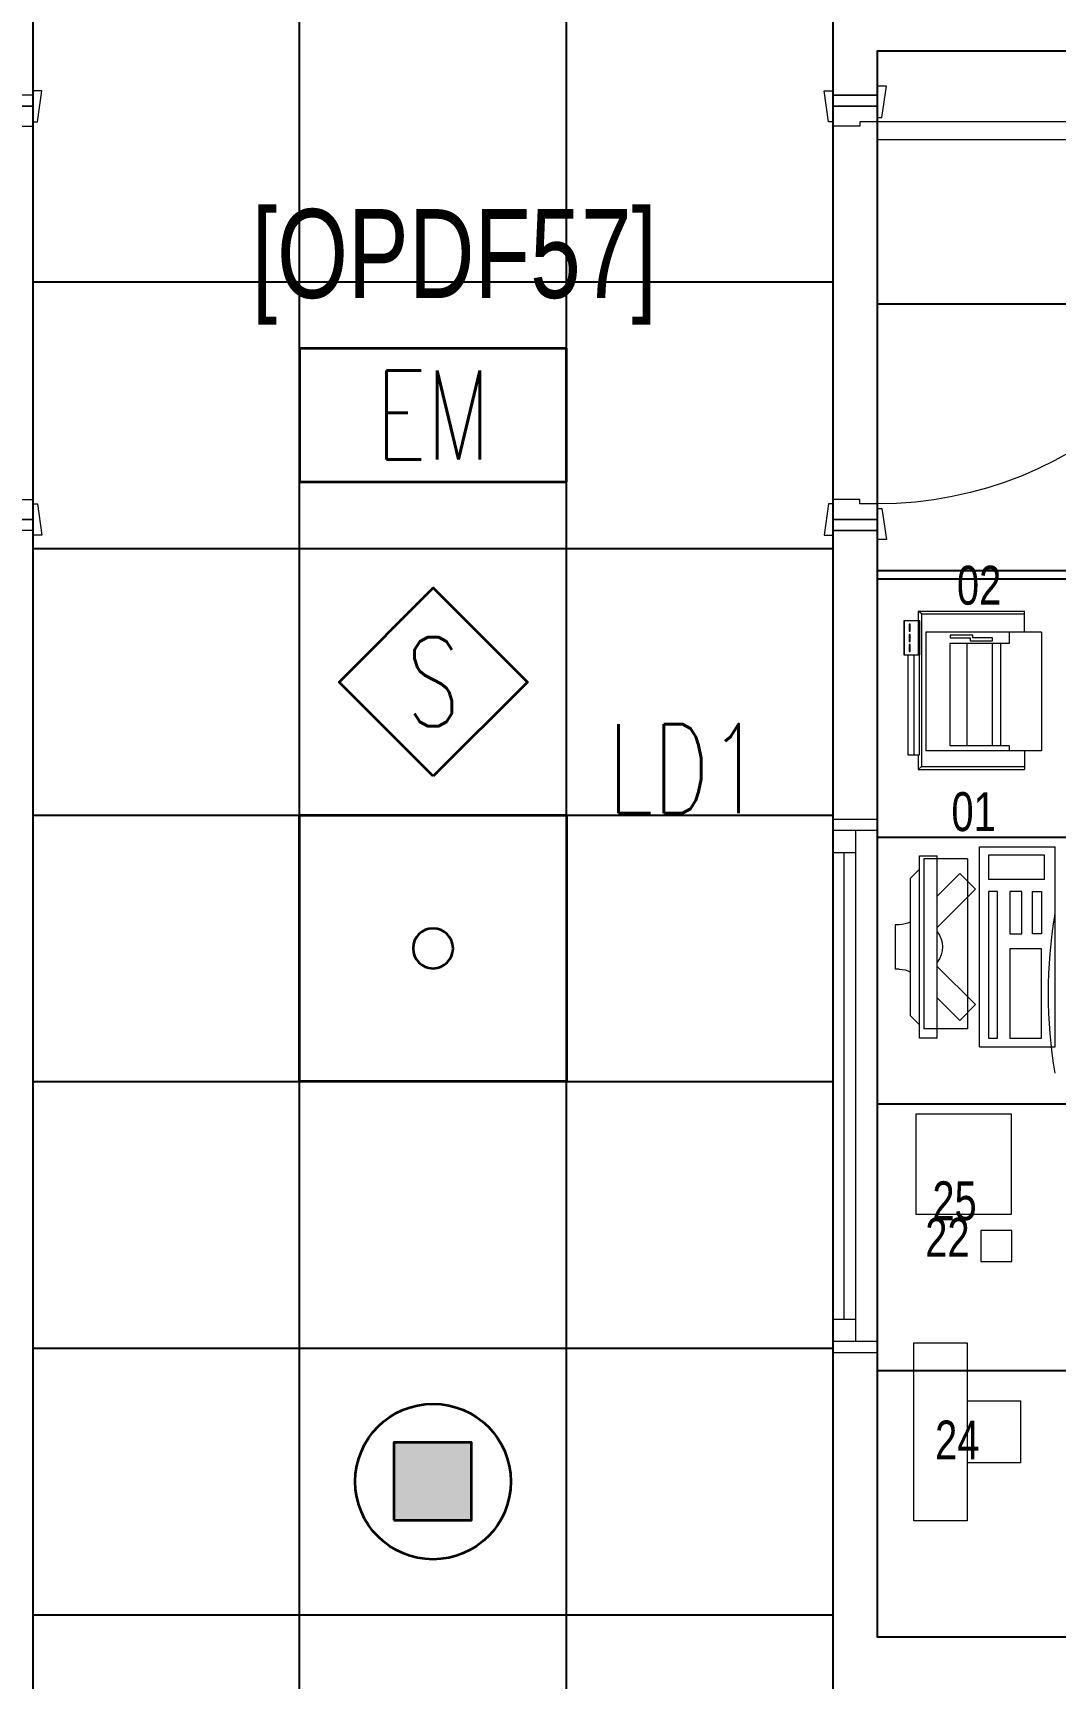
# Model space of a CAD drawing. Extents: x -12260 to 57327, y -29287 to 19916.
# Drawn here: x 23316 to 25615, y 1348 to 5050 of the extents above; entities that cross this region are included whole.
import ezdxf
from ezdxf.enums import TextEntityAlignment as Align

# ---------------------------------------------------------------- set-up
doc = ezdxf.new("R2010")
doc.units = 0
doc.header["$LTSCALE"] = 0.25
doc.linetypes.add('DASHDOT', pattern=[25.4, 12.7, -6.35, 0, -6.35])
for name, color, linetype, lineweight in [('01-First Floor$0$72_EGR_BASE_TEXT', 252, 'Continuous', 5), ('01-First Floor$0$72_EGR_EQP_TAG', 142, 'Continuous', 5), ('01-First Floor$0$Aluminum', 251, 'Continuous', 5), ('01-First Floor$0$LOADING', 253, 'Continuous', 5), ('01-First Floor$0$Walls', 251, 'Continuous', 5), ('01-First Floor$0$Wooden Joinery', 251, 'Continuous', 5), ('E-LITE-CIRC-NUMB', 6, 'Continuous', 25), ('E-LITE-CLNG', 150, 'Continuous', 35), ('E-LITE-CLNG @ 100', 150, 'Continuous', 35), ('E-LITE-CLNG-CNDT', 6, 'DASHDOT', 35), ('E-LITE-CTRL', 6, 'Continuous', 25), ('E-LITE-IDEN', 6, 'Continuous', 25), ('F-ALRM-CLNG @ 100', 33, 'Continuous', 35), ('T-INTC-CLNG @ 100', 33, 'Continuous', 35), ('T-INTC-DEVC-NUMB', 2, 'Continuous', 25)]:
    doc.layers.add(name, color=color, linetype=linetype, lineweight=lineweight)
doc.layers.add('01-First Floor$0$FALSE CEILING', color=251, linetype='Continuous')
doc.styles.add('01-First Floor$0$X3G_ENTITY_257CFD', font='swisscl.ttf', dxfattribs={"height": 200})
doc.styles.add('01-First Floor$0$X3G_ENTITY_9F38', font='swisscl.ttf', dxfattribs={"height": 0.2})
doc.styles.add('DC_SIMPLEX', font='SIMPLEX.shx', dxfattribs={"width": 0.7})

# ---------------------------------------------------------------- blocks, each defined once
blk = doc.blocks.new('01-First Floor$0$A$C72370EFE')
at = {"layer": '01-First Floor$0$Wooden Joinery'}
for p, q in [((-0.01, -0.03), (-0.01, -0.07)), ((0, -0.03), (-0.01, -0.03)), ((0.04, -0.03), (0.05, -0.03)), ((0.05, -0.03), (0.05, -0.07)), ((-0.05, -0.07), (-0.05, -0.16)), ((-0.03, -0.07), (-0.03, -0.16)), ((-0.01, -0.04), (-0.02, -0.04)), ((-0.01, -0.06), (-0.02, -0.06)), ((0, -0.07), (-0.01, -0.07)), ((0.04, -0.07), (0.05, -0.07)), ((0.05, -0.04), (0.06, -0.04)), ((0.05, -0.06), (0.06, -0.06)), ((0.07, -0.07), (0.07, -0.16)), ((0.09, -0.07), (0.09, -0.16)), ((-0.01, -0.17), (-0.02, -0.17)), ((-0.01, -0.17), (-0.01, -0.19)), ((0.05, -0.17), (0.06, -0.17)), ((0.05, -0.17), (0.05, -0.19)), ((-0.01, -0.19), (-0.02, -0.19)), ((0.05, -0.19), (0.06, -0.19))]:
    blk.add_line(p, q, dxfattribs=at)
for centre, radius, start, end in [((-0.02, -0.07), 0.03, 90, 180), ((-0.02, -0.07), 0.01, 90, 180), ((0.06, -0.07), 0.03, 0, 90), ((0.06, -0.07), 0.01, 0, 90), ((-0.02, -0.16), 0.03, 180, 270), ((-0.02, -0.16), 0.01, 180, 270), ((0.06, -0.16), 0.01, 270, 0), ((0.06, -0.16), 0.03, 270, 0)]:
    blk.add_arc(centre, radius, start, end, dxfattribs=at)
blk = doc.blocks.new('01-First Floor$0$A$C5DAD61B4')
at = {"layer": '01-First Floor$0$Wooden Joinery'}
for points in [[(80, 959.1), (80, 969.1), (10, 979.1), (10, 959.1)], [(940, 959.1), (940, 969.1), (1010, 979.1), (1010, 959.1)], [(70, 859.1), (70, 849.1), (0, 839.1), (0, 859.1)], [(120, 859.1), (120, 0), (80, 0), (80, 859.1)], [(950, 859.1), (950, 849.1), (1020, 839.1), (1020, 859.1)]]:
    blk.add_lwpolyline(points, close=True, dxfattribs=at)
for points in [[(45, 859.1), (45, 959.1), (20, 959.1), (20, 859.1), (45, 859.1)], [(45, 859.1), (80, 859.1), (80, 899.1), (90, 899.1), (90, 959.1), (45, 959.1), (45, 859.1)], [(975, 859.1), (940, 859.1), (940, 899.1), (930, 899.1), (930, 959.1), (975, 959.1), (975, 859.1)], [(975, 859.1), (975, 959.1), (1000, 959.1), (1000, 859.1), (975, 859.1)]]:
    blk.add_lwpolyline(points, dxfattribs=at)
blk.add_arc((80, 859.1), 860, 272.666, 0, dxfattribs=at)
at = {"layer": '01-First Floor$0$Wooden Joinery', "xscale": 999.9999999998854, "yscale": 999.9999999998854, "zscale": 999.9999999998854, "rotation": 180}
blk.add_blockref('01-First Floor$0$A$C72370EFE', (120, 0), dxfattribs=at)
blk = doc.blocks.new('01-First Floor$0$D.110.51.53')
blk.add_lwpolyline([(285914, 4547), (286139, 4547), (286139, 4332), (285914, 4332), (285914, 4547)])
blk = doc.blocks.new('01-First Floor$0$D.111.03.06')
blk.add_lwpolyline([(292372, 3690), (292442, 3690), (292442, 3620), (292372, 3620), (292372, 3690)])
blk = doc.blocks.new('01-First Floor$0$D.122.06.11')
for points in [[(285783, 4268), (285783, 4268), (285783, 4388), (285713, 4388), (285643, 4388), (285643, 4268)], [(285513, 4148), (285913, 4148), (285913, 4268), (285513, 4268), (285513, 4148)]]:
    blk.add_lwpolyline(points)
blk = doc.blocks.new('01-First Floor$0$ITCWLS1-P')
at = {"layer": '01-First Floor$0$LOADING'}
for p, q in [((-0.17, 0.45), (-0.17, 0)), ((-0.17, 0.45), (0, 0.45)), ((0, 0.45), (0, 0)), ((-0.2651, 0.43, 0), (-0.3051, 0.43, 0)), ((-0.3051, 0.43, 0), (-0.3051, 0.02, 0)), ((-0.197, 0.4094), (-0.295, 0.4094)), ((-0.295, 0.0264), (-0.295, 0.4094)), ((-0.2651, 0.43, 0), (-0.2651, 0.02, 0)), ((-0.197, 0.0264), (-0.197, 0.4094)), ((-0.1496, 0.4305), (-0.1291, 0.4305)), ((-0.1291, 0.4305), (-0.1291, 0.4089)), ((-0.3251, 0.38, 0), (-0.3051, 0.4, 0)), ((-0.3251, 0.38, 0), (-0.3251, 0.07, 0)), ((-0.3503, 0.275), (-0.3596, 0.275)), ((-0.3596, 0.175), (-0.3596, 0.275)), ((-0.3503, 0.175), (-0.3596, 0.175)), ((-0.3251, 0.07, 0), (-0.3051, 0.05, 0)), ((-0.3051, 0.02, 0), (-0.2651, 0.02, 0)), ((-0.197, 0.0264), (-0.295, 0.0264)), ((-0.17, 0), (0, 0))]:
    blk.add_line(p, q, dxfattribs=at)
at = {"layer": '01-First Floor$0$LOADING', "extrusion": (2.48281e-10, 3.18408e-10, -1)}
for p, q in [((-0.2651, 0.3395), (-0.2144, 0.3902)), ((-0.1791, 0.3548), (-0.2144, 0.3902)), ((-0.2651, 0.2688), (-0.1791, 0.3548))]:
    blk.add_line(p, q, dxfattribs=at)
at = {"layer": '01-First Floor$0$LOADING', "extrusion": (2.48281e-10, -3.18408e-10, -1)}
for p, q in [((-0.2651, 0.1812), (-0.1791, 0.0952)), ((-0.2651, 0.1105), (-0.2144, 0.0598)), ((-0.1791, 0.0952), (-0.2144, 0.0598))]:
    blk.add_line(p, q, dxfattribs=at)
at = {"layer": '01-First Floor$0$LOADING'}
for points in [[(-0.1291, 0.4089), (-0.1291, 0.1), (-0.1496, 0.1), (-0.1496, 0.4305)], [(-0.1496, 0.1), (-0.1496, 0.1), (-0.1496, 0.1), (-0.1496, 0.1), (-0.1496, 0.1), (-0.1496, 0.1), (-0.1496, 0.1), (-0.1496, 0.1), (-0.1496, 0.1)], [(-0.1496, 0.1), (-0.1496, 0.1), (-0.1496, 0.1), (-0.1496, 0.1), (-0.1496, 0.1), (-0.1496, 0.1), (-0.1496, 0.1), (-0.1496, 0.1), (-0.1496, 0.1), (-0.1496, 0.1), (-0.1496, 0.1), (-0.1496, 0.1), (-0.1496, 0.1), (-0.1496, 0.1), (-0.1496, 0.1), (-0.1496, 0.1), (-0.1496, 0.1), (-0.1496, 0.1)], [(-0.1496, 0.1), (-0.1496, 0.1), (-0.1496, 0.1), (-0.1496, 0.1), (-0.1496, 0.1), (-0.1496, 0.1), (-0.1496, 0.1), (-0.1496, 0.1), (-0.1496, 0.1), (-0.1496, 0.1)], [(-0.1496, 0.1), (-0.1496, 0.1), (-0.1496, 0.1), (-0.1496, 0.1), (-0.1496, 0.1), (-0.1496, 0.1), (-0.1496, 0.1)], [(-0.1496, 0.1), (-0.1496, 0.1), (-0.1496, 0.1), (-0.1496, 0.1), (-0.1496, 0.1), (-0.1496, 0.1), (-0.1496, 0.1), (-0.1496, 0.1), (-0.1496, 0.1), (-0.1496, 0.1)], [(-0.1496, 0.1), (-0.1496, 0.1), (-0.1496, 0.1), (-0.1496, 0.1), (-0.1496, 0.1), (-0.1496, 0.1), (-0.1496, 0.1), (-0.1496, 0.1), (-0.1496, 0.1), (-0.1496, 0.1), (-0.1496, 0.1), (-0.1496, 0.1), (-0.1496, 0.1), (-0.1496, 0.1), (-0.1496, 0.1)], [(-0.1496, 0.1), (-0.1496, 0.1), (-0.1496, 0.1), (-0.1496, 0.1), (-0.1496, 0.1), (-0.1496, 0.1), (-0.1496, 0.1), (-0.1496, 0.1), (-0.1496, 0.1), (-0.1496, 0.1)], [(-0.1496, 0.1), (-0.1496, 0.1), (-0.1496, 0.1), (-0.1496, 0.1), (-0.1496, 0.1), (-0.1496, 0.1), (-0.1496, 0.1), (-0.1496, 0.1), (-0.1496, 0.1), (-0.1496, 0.1)], [(-0.1496, 0.1), (-0.1496, 0.1), (-0.1496, 0.1), (-0.1496, 0.1), (-0.1496, 0.1), (-0.1496, 0.1), (-0.1496, 0.1), (-0.1496, 0.1), (-0.1496, 0.1), (-0.1496, 0.1), (-0.1496, 0.1), (-0.1496, 0.1), (-0.1496, 0.1), (-0.1496, 0.1), (-0.1496, 0.1), (-0.1496, 0.1), (-0.1496, 0.1), (-0.1496, 0.1), (-0.1496, 0.1), (-0.1496, 0.1), (-0.1496, 0.1), (-0.1496, 0.1), (-0.1496, 0.1), (-0.1496, 0.1), (-0.1496, 0.1), (-0.1496, 0.1), (-0.1496, 0.1), (-0.1496, 0.1), (-0.1496, 0.1), (-0.1496, 0.1), (-0.1496, 0.1), (-0.1496, 0.1), (-0.1496, 0.1), (-0.1496, 0.1), (-0.1496, 0.1), (-0.1496, 0.1), (-0.1496, 0.1), (-0.1496, 0.1), (-0.1496, 0.1), (-0.1496, 0.1), (-0.1496, 0.1), (-0.1496, 0.1), (-0.1496, 0.1), (-0.1496, 0.1), (-0.1496, 0.1), (-0.1496, 0.1), (-0.1496, 0.1), (-0.1496, 0.1), (-0.1496, 0.1), (-0.1496, 0.1), (-0.1496, 0.1), (-0.1496, 0.1), (-0.1496, 0.1), (-0.1496, 0.1)], [(-0.1496, 0.1), (-0.1496, 0.1), (-0.1496, 0.1), (-0.1496, 0.1), (-0.1496, 0.1), (-0.1496, 0.1), (-0.1496, 0.1), (-0.1496, 0.1), (-0.1496, 0.1), (-0.1496, 0.1), (-0.1496, 0.1), (-0.1496, 0.1), (-0.1496, 0.1), (-0.1496, 0.1), (-0.1496, 0.1), (-0.1496, 0.1), (-0.1496, 0.1), (-0.1496, 0.1), (-0.1496, 0.1), (-0.1496, 0.1), (-0.1496, 0.1), (-0.1496, 0.1), (-0.1496, 0.1), (-0.1496, 0.1), (-0.1496, 0.1), (-0.1496, 0.1), (-0.1496, 0.1), (-0.1496, 0.1), (-0.1496, 0.1), (-0.1496, 0.1), (-0.1496, 0.1), (-0.1496, 0.1), (-0.1496, 0.1), (-0.1496, 0.1), (-0.1496, 0.1), (-0.1496, 0.1), (-0.1496, 0.1), (-0.1496, 0.1), (-0.1496, 0.1), (-0.1496, 0.1), (-0.1496, 0.1), (-0.1496, 0.1), (-0.1496, 0.1), (-0.1496, 0.1), (-0.1496, 0.1), (-0.1496, 0.1), (-0.1496, 0.1), (-0.1496, 0.1), (-0.1496, 0.1), (-0.1496, 0.1), (-0.1496, 0.1), (-0.1496, 0.1), (-0.1496, 0.1), (-0.1496, 0.1), (-0.1496, 0.1), (-0.1496, 0.1), (-0.1496, 0.1), (-0.1496, 0.1), (-0.1496, 0.1), (-0.1496, 0.1), (-0.1496, 0.1), (-0.1496, 0.1), (-0.1496, 0.1), (-0.1496, 0.1), (-0.1496, 0.1), (-0.1496, 0.1), (-0.1496, 0.1), (-0.1496, 0.1), (-0.1496, 0.1), (-0.1496, 0.1), (-0.1496, 0.1), (-0.1496, 0.1), (-0.1496, 0.1), (-0.1496, 0.1), (-0.1496, 0.1), (-0.1496, 0.1), (-0.1496, 0.1), (-0.1496, 0.1), (-0.1496, 0.1), (-0.1496, 0.1), (-0.1496, 0.1), (-0.1496, 0.1), (-0.1496, 0.1), (-0.1496, 0.1), (-0.1496, 0.1), (-0.1496, 0.1), (-0.1496, 0.1), (-0.1496, 0.1), (-0.1496, 0.1)], [(-0.1496, 0.1), (-0.1496, 0.1), (-0.1496, 0.1), (-0.1496, 0.1), (-0.1496, 0.1), (-0.1496, 0.1), (-0.1496, 0.1), (-0.1496, 0.1), (-0.1496, 0.1), (-0.1496, 0.1), (-0.1496, 0.1), (-0.1496, 0.1)], [(-0.1496, 0.1), (-0.1496, 0.1), (-0.1496, 0.1), (-0.1496, 0.1), (-0.1496, 0.1), (-0.1496, 0.1), (-0.1496, 0.1)], [(-0.1496, 0.1), (-0.1496, 0.1), (-0.1496, 0.1), (-0.1496, 0.1), (-0.1496, 0.1), (-0.1496, 0.1), (-0.1496, 0.1), (-0.1496, 0.1), (-0.1496, 0.1), (-0.1496, 0.1), (-0.1496, 0.1), (-0.1496, 0.1), (-0.1496, 0.1), (-0.1496, 0.1), (-0.1496, 0.1), (-0.1496, 0.1), (-0.1496, 0.1)], [(-0.1496, 0.1), (-0.1496, 0.1), (-0.1496, 0.1), (-0.1496, 0.1), (-0.1496, 0.1), (-0.1496, 0.1), (-0.1496, 0.1), (-0.1496, 0.1), (-0.1496, 0.1), (-0.1496, 0.1), (-0.1496, 0.1), (-0.1496, 0.1), (-0.1496, 0.1), (-0.1496, 0.1), (-0.1496, 0.1), (-0.1496, 0.1), (-0.1496, 0.1), (-0.1496, 0.1), (-0.1496, 0.1), (-0.1496, 0.1), (-0.1496, 0.1), (-0.1496, 0.1), (-0.1496, 0.1), (-0.1496, 0.1), (-0.1496, 0.1), (-0.1496, 0.1), (-0.1496, 0.1), (-0.1496, 0.1), (-0.1496, 0.1), (-0.1496, 0.1), (-0.1496, 0.1), (-0.1496, 0.1), (-0.1496, 0.1), (-0.1496, 0.1), (-0.1496, 0.1), (-0.1496, 0.1), (-0.1496, 0.1), (-0.1496, 0.1), (-0.1496, 0.1), (-0.1496, 0.1), (-0.1496, 0.1), (-0.1496, 0.1), (-0.1496, 0.1), (-0.1496, 0.1), (-0.1496, 0.1), (-0.1496, 0.1), (-0.1496, 0.1), (-0.1496, 0.1), (-0.1496, 0.1), (-0.1496, 0.1), (-0.1496, 0.1), (-0.1496, 0.1), (-0.1496, 0.1), (-0.1496, 0.1), (-0.1496, 0.1), (-0.1496, 0.1), (-0.1496, 0.1), (-0.1496, 0.1), (-0.1496, 0.1), (-0.1496, 0.1), (-0.1496, 0.1), (-0.1496, 0.1), (-0.1496, 0.1), (-0.1496, 0.1), (-0.1496, 0.1), (-0.1496, 0.1), (-0.1496, 0.1), (-0.1496, 0.1), (-0.1496, 0.1), (-0.1496, 0.1), (-0.1496, 0.1), (-0.1496, 0.1), (-0.1496, 0.1), (-0.1496, 0.1), (-0.1496, 0.1), (-0.1496, 0.1), (-0.1496, 0.1), (-0.1496, 0.1), (-0.1496, 0.1), (-0.1496, 0.1), (-0.1496, 0.1), (-0.1496, 0.1), (-0.1496, 0.1), (-0.1496, 0.1), (-0.1496, 0.1), (-0.1496, 0.1), (-0.1496, 0.1), (-0.1496, 0.1), (-0.1496, 0.1), (-0.1496, 0.1), (-0.1496, 0.1), (-0.1496, 0.1), (-0.1496, 0.1), (-0.1496, 0.1), (-0.1496, 0.1), (-0.1496, 0.1), (-0.1496, 0.1), (-0.1496, 0.1), (-0.1496, 0.1), (-0.1496, 0.1), (-0.1496, 0.1), (-0.1496, 0.1), (-0.1496, 0.1), (-0.1496, 0.1), (-0.1496, 0.1), (-0.1496, 0.1), (-0.1496, 0.1), (-0.1496, 0.1), (-0.1496, 0.1), (-0.1496, 0.1), (-0.1496, 0.1)], [(-0.1496, 0.1), (-0.1496, 0.1), (-0.1496, 0.1), (-0.1496, 0.1), (-0.1496, 0.1), (-0.1496, 0.1), (-0.1496, 0.1), (-0.1496, 0.1)]]:
    blk.add_lwpolyline(points, dxfattribs=at)
for points in [[(-0.1019, 0.4305), (-0.0304, 0.4305), (-0.0304, 0.2294), (-0.1019, 0.2294)], [(-0.1019, 0.1954), (-0.0747, 0.1954), (-0.0747, 0.1), (-0.1019, 0.1)], [(-0.0304, 0.1954), (-0.0508, 0.1954), (-0.0508, 0.1), (-0.0304, 0.1)], [(-0.1496, 0.1), (-0.1496, 0.1), (-0.1496, 0.1), (-0.1496, 0.1), (-0.1496, 0.1), (-0.1496, 0.1), (-0.1496, 0.1), (-0.1496, 0.1), (-0.1496, 0.1), (-0.1496, 0.1), (-0.1496, 0.1), (-0.1496, 0.1), (-0.1496, 0.1), (-0.1496, 0.1), (-0.1496, 0.1), (-0.1496, 0.1), (-0.1496, 0.1), (-0.1496, 0.1), (-0.1496, 0.1), (-0.1496, 0.1), (-0.1496, 0.1), (-0.1496, 0.1), (-0.1496, 0.1), (-0.1496, 0.1), (-0.1496, 0.1), (-0.1496, 0.1), (-0.1496, 0.1), (-0.1496, 0.1), (-0.1496, 0.1), (-0.1496, 0.1), (-0.1496, 0.1), (-0.1496, 0.1), (-0.1496, 0.1), (-0.1496, 0.1), (-0.1496, 0.1), (-0.1496, 0.1), (-0.1496, 0.1), (-0.1496, 0.1), (-0.1496, 0.1), (-0.1496, 0.1), (-0.1496, 0.1), (-0.1496, 0.1), (-0.1496, 0.1), (-0.1496, 0.1), (-0.1496, 0.1), (-0.1496, 0.1), (-0.1496, 0.1), (-0.1496, 0.1), (-0.1496, 0.1), (-0.1496, 0.1), (-0.1496, 0.1), (-0.1496, 0.1), (-0.1496, 0.1), (-0.1496, 0.1), (-0.1496, 0.1), (-0.1496, 0.1), (-0.1496, 0.1), (-0.1496, 0.1), (-0.1496, 0.1), (-0.1496, 0.1), (-0.1496, 0.1), (-0.1496, 0.1), (-0.1496, 0.1), (-0.1496, 0.1), (-0.1496, 0.1), (-0.1496, 0.1), (-0.1496, 0.1), (-0.1496, 0.1), (-0.1496, 0.1), (-0.1496, 0.1), (-0.1496, 0.1), (-0.1496, 0.1), (-0.1496, 0.1), (-0.1496, 0.1), (-0.1496, 0.1), (-0.1496, 0.1), (-0.1496, 0.1), (-0.1496, 0.1), (-0.1496, 0.1), (-0.1496, 0.1), (-0.1496, 0.1), (-0.1496, 0.1), (-0.1496, 0.1), (-0.1496, 0.1), (-0.1496, 0.1), (-0.1496, 0.1), (-0.1496, 0.1), (-0.1496, 0.1), (-0.1496, 0.1), (-0.1496, 0.1), (-0.1496, 0.1), (-0.1496, 0.1), (-0.1496, 0.1), (-0.1496, 0.1), (-0.1496, 0.1), (-0.1496, 0.1), (-0.1496, 0.1), (-0.1496, 0.1), (-0.1496, 0.1), (-0.1496, 0.1), (-0.1496, 0.1), (-0.1496, 0.1), (-0.1496, 0.1), (-0.1496, 0.1), (-0.1496, 0.1), (-0.1496, 0.1), (-0.1496, 0.1), (-0.1496, 0.1), (-0.1496, 0.1), (-0.1496, 0.1), (-0.1496, 0.1), (-0.1496, 0.1), (-0.1496, 0.1), (-0.1496, 0.1), (-0.1496, 0.1), (-0.1496, 0.1), (-0.1496, 0.1), (-0.1496, 0.1), (-0.1496, 0.1), (-0.1496, 0.1), (-0.1496, 0.1), (-0.1496, 0.1), (-0.1496, 0.1), (-0.1496, 0.1), (-0.1496, 0.1), (-0.1496, 0.1), (-0.1496, 0.1), (-0.1496, 0.1), (-0.1496, 0.1), (-0.1496, 0.1), (-0.1496, 0.1), (-0.1496, 0.1), (-0.1496, 0.1), (-0.1496, 0.1), (-0.1496, 0.1), (-0.1496, 0.1), (-0.1496, 0.1), (-0.1496, 0.1), (-0.1496, 0.1), (-0.1496, 0.1), (-0.1496, 0.1), (-0.1496, 0.1), (-0.1496, 0.1), (-0.1496, 0.1), (-0.1496, 0.1), (-0.1496, 0.1), (-0.1496, 0.1), (-0.1496, 0.1), (-0.1496, 0.1), (-0.1496, 0.1), (-0.1496, 0.1), (-0.1496, 0.1), (-0.1496, 0.1), (-0.1496, 0.1), (-0.1496, 0.1), (-0.1496, 0.1), (-0.1496, 0.1), (-0.1496, 0.1), (-0.1496, 0.1), (-0.1496, 0.1), (-0.1496, 0.1), (-0.1496, 0.1), (-0.1496, 0.1), (-0.1496, 0.1), (-0.1496, 0.1), (-0.1496, 0.1), (-0.1496, 0.1), (-0.1496, 0.1), (-0.1496, 0.1), (-0.1496, 0.1), (-0.1496, 0.1), (-0.1496, 0.1), (-0.1496, 0.1), (-0.1496, 0.1), (-0.1496, 0.1), (-0.1496, 0.1), (-0.1496, 0.1), (-0.1496, 0.1), (-0.1496, 0.1), (-0.1496, 0.1), (-0.1496, 0.1), (-0.1496, 0.1), (-0.1496, 0.1), (-0.1496, 0.1), (-0.1496, 0.1), (-0.1496, 0.1), (-0.1496, 0.1), (-0.1496, 0.1), (-0.1496, 0.1), (-0.1496, 0.1), (-0.1496, 0.1), (-0.1496, 0.1), (-0.1496, 0.1), (-0.1496, 0.1), (-0.1496, 0.1), (-0.1496, 0.1), (-0.1496, 0.1), (-0.1496, 0.1), (-0.1496, 0.1), (-0.1496, 0.1), (-0.1496, 0.1), (-0.1496, 0.1), (-0.1496, 0.1), (-0.1496, 0.1), (-0.1496, 0.1), (-0.1496, 0.1), (-0.1496, 0.1), (-0.1496, 0.1), (-0.1496, 0.1), (-0.1496, 0.1), (-0.1496, 0.1), (-0.1496, 0.1), (-0.1496, 0.1), (-0.1496, 0.1), (-0.1496, 0.1), (-0.1496, 0.1), (-0.1496, 0.1), (-0.1496, 0.1), (-0.1496, 0.1), (-0.1496, 0.1), (-0.1496, 0.1), (-0.1496, 0.1), (-0.1496, 0.1), (-0.1496, 0.1), (-0.1496, 0.1), (-0.1496, 0.1), (-0.1496, 0.1), (-0.1496, 0.1), (-0.1496, 0.1), (-0.1496, 0.1), (-0.1496, 0.1), (-0.1496, 0.1), (-0.1496, 0.1), (-0.1496, 0.1), (-0.1496, 0.1), (-0.1496, 0.1), (-0.1496, 0.1), (-0.1496, 0.1), (-0.1496, 0.1), (-0.1496, 0.1), (-0.1496, 0.1), (-0.1496, 0.1), (-0.1496, 0.1), (-0.1496, 0.1), (-0.1496, 0.1), (-0.1496, 0.1), (-0.1496, 0.1), (-0.1496, 0.1), (-0.1496, 0.1), (-0.1496, 0.1), (-0.1496, 0.1), (-0.1496, 0.1), (-0.1496, 0.1), (-0.1496, 0.1), (-0.1496, 0.1), (-0.1496, 0.1), (-0.1496, 0.1), (-0.1496, 0.1), (-0.1496, 0.1), (-0.1496, 0.1), (-0.1496, 0.1), (-0.1496, 0.1), (-0.1496, 0.1), (-0.1496, 0.1), (-0.1496, 0.1), (-0.1496, 0.1), (-0.1496, 0.1), (-0.1496, 0.1), (-0.1496, 0.1), (-0.1496, 0.1), (-0.1496, 0.1), (-0.1496, 0.1), (-0.1496, 0.1), (-0.1496, 0.1), (-0.1496, 0.1), (-0.1496, 0.1), (-0.1496, 0.1)], [(-0.1496, 0.1), (-0.1496, 0.1), (-0.1496, 0.1), (-0.1496, 0.1), (-0.1496, 0.1), (-0.1496, 0.1), (-0.1496, 0.1), (-0.1496, 0.1), (-0.1496, 0.1), (-0.1496, 0.1), (-0.1496, 0.1), (-0.1496, 0.1), (-0.1496, 0.1), (-0.1496, 0.1), (-0.1496, 0.1), (-0.1496, 0.1), (-0.1496, 0.1), (-0.1496, 0.1), (-0.1496, 0.1), (-0.1496, 0.1), (-0.1496, 0.1), (-0.1496, 0.1), (-0.1496, 0.1), (-0.1496, 0.1), (-0.1496, 0.1), (-0.1496, 0.1), (-0.1496, 0.1), (-0.1496, 0.1), (-0.1496, 0.1), (-0.1496, 0.1), (-0.1496, 0.1), (-0.1496, 0.1), (-0.1496, 0.1), (-0.1496, 0.1), (-0.1496, 0.1), (-0.1496, 0.1), (-0.1496, 0.1), (-0.1496, 0.1), (-0.1496, 0.1), (-0.1496, 0.1), (-0.1496, 0.1), (-0.1496, 0.1), (-0.1496, 0.1), (-0.1496, 0.1), (-0.1496, 0.1), (-0.1496, 0.1), (-0.1496, 0.1), (-0.1496, 0.1), (-0.1496, 0.1), (-0.1496, 0.1), (-0.1496, 0.1), (-0.1496, 0.1), (-0.1496, 0.1), (-0.1496, 0.1), (-0.1496, 0.1), (-0.1496, 0.1), (-0.1496, 0.1), (-0.1496, 0.1), (-0.1496, 0.1), (-0.1496, 0.1), (-0.1496, 0.1), (-0.1496, 0.1), (-0.1496, 0.1), (-0.1496, 0.1), (-0.1496, 0.1), (-0.1496, 0.1), (-0.1496, 0.1), (-0.1496, 0.1), (-0.1496, 0.1), (-0.1496, 0.1), (-0.1496, 0.1), (-0.1496, 0.1), (-0.1496, 0.1), (-0.1496, 0.1), (-0.1496, 0.1), (-0.1496, 0.1), (-0.1496, 0.1), (-0.1496, 0.1), (-0.1496, 0.1), (-0.1496, 0.1), (-0.1496, 0.1), (-0.1496, 0.1), (-0.1496, 0.1), (-0.1496, 0.1), (-0.1496, 0.1), (-0.1496, 0.1), (-0.1496, 0.1), (-0.1496, 0.1), (-0.1496, 0.1), (-0.1496, 0.1), (-0.1496, 0.1), (-0.1496, 0.1), (-0.1496, 0.1), (-0.1496, 0.1), (-0.1496, 0.1), (-0.1496, 0.1), (-0.1496, 0.1), (-0.1496, 0.1), (-0.1496, 0.1), (-0.1496, 0.1), (-0.1496, 0.1), (-0.1496, 0.1), (-0.1496, 0.1), (-0.1496, 0.1), (-0.1496, 0.1), (-0.1496, 0.1), (-0.1496, 0.1), (-0.1496, 0.1), (-0.1496, 0.1), (-0.1496, 0.1), (-0.1496, 0.1), (-0.1496, 0.1), (-0.1496, 0.1), (-0.1496, 0.1), (-0.1496, 0.1), (-0.1496, 0.1), (-0.1496, 0.1), (-0.1496, 0.1), (-0.1496, 0.1), (-0.1496, 0.1), (-0.1496, 0.1), (-0.1496, 0.1), (-0.1496, 0.1), (-0.1496, 0.1), (-0.1496, 0.1), (-0.1496, 0.1), (-0.1496, 0.1), (-0.1496, 0.1), (-0.1496, 0.1), (-0.1496, 0.1), (-0.1496, 0.1), (-0.1496, 0.1), (-0.1496, 0.1), (-0.1496, 0.1), (-0.1496, 0.1), (-0.1496, 0.1), (-0.1496, 0.1), (-0.1496, 0.1), (-0.1496, 0.1), (-0.1496, 0.1), (-0.1496, 0.1), (-0.1496, 0.1), (-0.1496, 0.1), (-0.1496, 0.1), (-0.1496, 0.1), (-0.1496, 0.1), (-0.1496, 0.1), (-0.1496, 0.1), (-0.1496, 0.1), (-0.1496, 0.1), (-0.1496, 0.1), (-0.1496, 0.1), (-0.1496, 0.1), (-0.1496, 0.1), (-0.1496, 0.1), (-0.1496, 0.1), (-0.1496, 0.1), (-0.1496, 0.1), (-0.1496, 0.1), (-0.1496, 0.1), (-0.1496, 0.1), (-0.1496, 0.1), (-0.1496, 0.1), (-0.1496, 0.1), (-0.1496, 0.1), (-0.1496, 0.1), (-0.1496, 0.1), (-0.1496, 0.1), (-0.1496, 0.1), (-0.1496, 0.1), (-0.1496, 0.1), (-0.1496, 0.1), (-0.1496, 0.1), (-0.1496, 0.1), (-0.1496, 0.1), (-0.1496, 0.1), (-0.1496, 0.1), (-0.1496, 0.1), (-0.1496, 0.1), (-0.1496, 0.1), (-0.1496, 0.1), (-0.1496, 0.1), (-0.1496, 0.1), (-0.1496, 0.1), (-0.1496, 0.1), (-0.1496, 0.1), (-0.1496, 0.1), (-0.1496, 0.1), (-0.1496, 0.1), (-0.1496, 0.1), (-0.1496, 0.1), (-0.1496, 0.1), (-0.1496, 0.1), (-0.1496, 0.1), (-0.1496, 0.1), (-0.1496, 0.1), (-0.1496, 0.1), (-0.1496, 0.1), (-0.1496, 0.1), (-0.1496, 0.1), (-0.1496, 0.1), (-0.1496, 0.1), (-0.1496, 0.1), (-0.1496, 0.1), (-0.1496, 0.1), (-0.1496, 0.1), (-0.1496, 0.1), (-0.1496, 0.1), (-0.1496, 0.1), (-0.1496, 0.1), (-0.1496, 0.1), (-0.1496, 0.1), (-0.1496, 0.1), (-0.1496, 0.1)], [(-0.1496, 0.1), (-0.1496, 0.1), (-0.1496, 0.1), (-0.1496, 0.1), (-0.1496, 0.1), (-0.1496, 0.1), (-0.1496, 0.1), (-0.1496, 0.1), (-0.1496, 0.1), (-0.1496, 0.1), (-0.1496, 0.1), (-0.1496, 0.1), (-0.1496, 0.1), (-0.1496, 0.1), (-0.1496, 0.1), (-0.1496, 0.1), (-0.1496, 0.1), (-0.1496, 0.1), (-0.1496, 0.1), (-0.1496, 0.1), (-0.1496, 0.1), (-0.1496, 0.1), (-0.1496, 0.1), (-0.1496, 0.1), (-0.1496, 0.1), (-0.1496, 0.1), (-0.1496, 0.1), (-0.1496, 0.1), (-0.1496, 0.1), (-0.1496, 0.1), (-0.1496, 0.1), (-0.1496, 0.1), (-0.1496, 0.1), (-0.1496, 0.1), (-0.1496, 0.1), (-0.1496, 0.1), (-0.1496, 0.1), (-0.1496, 0.1), (-0.1496, 0.1), (-0.1496, 0.1), (-0.1496, 0.1), (-0.1496, 0.1), (-0.1496, 0.1), (-0.1496, 0.1), (-0.1496, 0.1), (-0.1496, 0.1), (-0.1496, 0.1), (-0.1496, 0.1), (-0.1496, 0.1), (-0.1496, 0.1), (-0.1496, 0.1), (-0.1496, 0.1), (-0.1496, 0.1), (-0.1496, 0.1), (-0.1496, 0.1), (-0.1496, 0.1), (-0.1496, 0.1), (-0.1496, 0.1), (-0.1496, 0.1), (-0.1496, 0.1), (-0.1496, 0.1), (-0.1496, 0.1), (-0.1496, 0.1), (-0.1496, 0.1), (-0.1496, 0.1), (-0.1496, 0.1), (-0.1496, 0.1), (-0.1496, 0.1), (-0.1496, 0.1), (-0.1496, 0.1), (-0.1496, 0.1), (-0.1496, 0.1), (-0.1496, 0.1), (-0.1496, 0.1), (-0.1496, 0.1), (-0.1496, 0.1), (-0.1496, 0.1), (-0.1496, 0.1), (-0.1496, 0.1), (-0.1496, 0.1), (-0.1496, 0.1), (-0.1496, 0.1), (-0.1496, 0.1), (-0.1496, 0.1), (-0.1496, 0.1), (-0.1496, 0.1), (-0.1496, 0.1), (-0.1496, 0.1), (-0.1496, 0.1), (-0.1496, 0.1), (-0.1496, 0.1), (-0.1496, 0.1), (-0.1496, 0.1), (-0.1496, 0.1), (-0.1496, 0.1), (-0.1496, 0.1), (-0.1496, 0.1), (-0.1496, 0.1), (-0.1496, 0.1), (-0.1496, 0.1), (-0.1496, 0.1), (-0.1496, 0.1), (-0.1496, 0.1), (-0.1496, 0.1), (-0.1496, 0.1), (-0.1496, 0.1), (-0.1496, 0.1), (-0.1496, 0.1), (-0.1496, 0.1), (-0.1496, 0.1), (-0.1496, 0.1), (-0.1496, 0.1), (-0.1496, 0.1), (-0.1496, 0.1), (-0.1496, 0.1), (-0.1496, 0.1), (-0.1496, 0.1), (-0.1496, 0.1), (-0.1496, 0.1), (-0.1496, 0.1), (-0.1496, 0.1), (-0.1496, 0.1), (-0.1496, 0.1), (-0.1496, 0.1), (-0.1496, 0.1), (-0.1496, 0.1), (-0.1496, 0.1), (-0.1496, 0.1), (-0.1496, 0.1), (-0.1496, 0.1), (-0.1496, 0.1), (-0.1496, 0.1), (-0.1496, 0.1), (-0.1496, 0.1), (-0.1496, 0.1), (-0.1496, 0.1), (-0.1496, 0.1), (-0.1496, 0.1), (-0.1496, 0.1), (-0.1496, 0.1), (-0.1496, 0.1), (-0.1496, 0.1), (-0.1496, 0.1), (-0.1496, 0.1), (-0.1496, 0.1), (-0.1496, 0.1), (-0.1496, 0.1), (-0.1496, 0.1), (-0.1496, 0.1), (-0.1496, 0.1), (-0.1496, 0.1), (-0.1496, 0.1), (-0.1496, 0.1), (-0.1496, 0.1), (-0.1496, 0.1), (-0.1496, 0.1), (-0.1496, 0.1), (-0.1496, 0.1), (-0.1496, 0.1), (-0.1496, 0.1), (-0.1496, 0.1), (-0.1496, 0.1), (-0.1496, 0.1), (-0.1496, 0.1), (-0.1496, 0.1), (-0.1496, 0.1), (-0.1496, 0.1), (-0.1496, 0.1), (-0.1496, 0.1), (-0.1496, 0.1), (-0.1496, 0.1), (-0.1496, 0.1), (-0.1496, 0.1), (-0.1496, 0.1), (-0.1496, 0.1), (-0.1496, 0.1), (-0.1496, 0.1), (-0.1496, 0.1), (-0.1496, 0.1), (-0.1496, 0.1), (-0.1496, 0.1), (-0.1496, 0.1), (-0.1496, 0.1), (-0.1496, 0.1), (-0.1496, 0.1), (-0.1496, 0.1), (-0.1496, 0.1), (-0.1496, 0.1), (-0.1496, 0.1), (-0.1496, 0.1), (-0.1496, 0.1), (-0.1496, 0.1), (-0.1496, 0.1), (-0.1496, 0.1), (-0.1496, 0.1), (-0.1496, 0.1), (-0.1496, 0.1), (-0.1496, 0.1), (-0.1496, 0.1), (-0.1496, 0.1), (-0.1496, 0.1), (-0.1496, 0.1), (-0.1496, 0.1), (-0.1496, 0.1), (-0.1496, 0.1), (-0.1496, 0.1), (-0.1496, 0.1), (-0.1496, 0.1), (-0.1496, 0.1), (-0.1496, 0.1), (-0.1496, 0.1), (-0.1496, 0.1), (-0.1496, 0.1), (-0.1496, 0.1), (-0.1496, 0.1), (-0.1496, 0.1), (-0.1496, 0.1), (-0.1496, 0.1), (-0.1496, 0.1)], [(-0.1496, 0.0727), (-0.0236, 0.0727), (-0.0236, 0.0182), (-0.1496, 0.0182)]]:
    blk.add_lwpolyline(points, close=True, dxfattribs=at)
for centre, radius, start, end in [((-0.3503, 0.325), 0.05, 270, 300.3093), ((-0.3089, 0.225), 0.0556, 321.9431, 38.0569), ((-0.3503, 0.125), 0.05, 59.6907, 90)]:
    blk.add_arc(centre, radius, start, end, dxfattribs=at)
blk = doc.blocks.new('01-First Floor$0$ITPPLT2C-P')
at = {"color": 0}
for p, q in [((0, 0), (0, -0.2262)), ((0.0252, 0), (0, 0)), ((0.0139, 0), (0.0139, -0.2262)), ((0.0252, 0), (0.0139, 0)), ((0.0229, 0.0318), (0.2618, 0.0318)), ((0.0304, 0.0256), (0.0229, 0.0318)), ((0.0229, 0), (0.0229, 0.0318)), ((0.0252, -0.2262), (0.0252, 0)), ((0.0304, -0.3182), (0.0304, 0.0256)), ((0.0304, 0.0256), (0.2618, 0.0256)), ((0.2618, -0.0096), (0.2618, 0.0318)), ((0.0401, -0.2769), (0.0401, -0.0096)), ((0.3, -0.0096), (0.0401, -0.0096)), ((0.0939, -0.2515), (0.0939, -0.0222)), ((0.0939, -0.0222), (0.2274, -0.0222)), ((0.1321, -0.2515), (0.1321, -0.0222)), ((0.1894, -0.2515), (0.1894, -0.0222)), ((0.2082, -0.2515), (0.2082, -0.0222)), ((0.2274, -0.0222), (0.2274, -0.0096)), ((0.3, -0.2769), (0.3, -0.0096)), ((-0.0091, -0.2262), (0.0267, -0.2262)), ((-0.0091, -0.3023), (-0.0091, -0.2262)), ((-0.0087, -0.2262), (0.0236, -0.2262)), ((-0.0087, -0.3023), (-0.0087, -0.2262)), ((0, -0.2262), (0.0252, -0.2262)), ((0.0023, -0.2495), (0.0023, -0.2334)), ((0.0023, -0.2334), (0.0045, -0.2334)), ((0.0045, -0.2495), (0.0023, -0.2495)), ((0.0023, -0.2721), (0.0023, -0.2562)), ((0.0023, -0.2562), (0.0045, -0.2562)), ((0.0045, -0.2334), (0.0045, -0.2495)), ((0.0045, -0.2562), (0.0045, -0.2721)), ((0.0139, -0.2262), (0.0252, -0.2262)), ((0.0236, -0.2262), (0.0236, -0.3023)), ((0.0267, -0.2262), (0.0267, -0.3023)), ((0.2274, -0.2515), (0.0939, -0.2515)), ((0.1395, -0.2575), (0.19, -0.2575)), ((0.1395, -0.2641), (0.1395, -0.2575)), ((0.19, -0.2575), (0.19, -0.2641)), ((0.2274, -0.2769), (0.2274, -0.2515)), ((0.0045, -0.2721), (0.0023, -0.2721)), ((0.0023, -0.295), (0.0023, -0.2793)), ((0.0023, -0.2793), (0.0045, -0.2793)), ((0.0045, -0.295), (0.0023, -0.295)), ((0.0045, -0.2793), (0.0045, -0.295)), ((0.3, -0.2769), (0.0401, -0.2769)), ((0.0947, -0.2701), (0.0947, -0.2641)), ((0.0947, -0.2641), (0.1395, -0.2641)), ((0.1457, -0.2701), (0.0947, -0.2701)), ((0.19, -0.2641), (0.1457, -0.2641)), ((0.1457, -0.2641), (0.1457, -0.2701)), ((0.2618, -0.2769), (0.2618, -0.3246)), ((0.0267, -0.3023), (-0.0091, -0.3023)), ((0.0236, -0.3023), (-0.0087, -0.3023)), ((0.0229, -0.3246), (0.0229, -0.3023)), ((0.0304, -0.3182), (0.0229, -0.3246)), ((0.0229, -0.3246), (0.2618, -0.3246)), ((0.0304, -0.3182), (0.2618, -0.3182))]:
    blk.add_line(p, q, dxfattribs=at)
blk = doc.blocks.new('01-First Floor$0$GF21018-P')
at = {"color": 0}
blk.add_arc((-0.0001, -0.5295), 1.0695, 80.3671, 99.6329, dxfattribs=at)
blk = doc.blocks.new('01-First Floor$0$A$C37be4daf')
at = {"layer": '01-First Floor$0$Aluminum'}
for p, q in [((1416, 598.2), (216, 598.2)), ((241, 498.2), (241, 598.2)), ((291, 548.2), (291, 598.2)), ((1341, 548.2), (1341, 598.2)), ((1391, 498.2), (1391, 598.2)), ((291, 573.2), (1341, 573.2)), ((1391, 548.2), (241, 548.2)), ((1416, 498.2), (216, 498.2))]:
    blk.add_line(p, q, dxfattribs=at)
at = {"layer": '01-First Floor$0$Walls'}
for p, q in [((216, 498.2), (216, 598.2)), ((1416, 498.2), (1416, 598.2))]:
    blk.add_line(p, q, dxfattribs=at)
blk = doc.blocks.new('01-First Floor')
at = {"layer": '01-First Floor$0$FALSE CEILING', "linetype": 'Continuous'}
for p, q in [((23915.6, -910), (23915.6, 8610)), ((24515.6, -910), (24515.6, 8610)), ((23315.6, 4490), (25115.6, 4490)), ((25215.6, 4440), (29215.6, 4440)), ((23315.6, 3890), (25115.6, 3890)), ((25215.6, 3840), (29215.6, 3840)), ((23315.6, 3290), (25115.6, 3290)), ((25215.6, 3240), (29215.6, 3240)), ((23315.6, 2690), (25115.6, 2690)), ((25215.6, 2640), (29215.6, 2640)), ((23315.6, 2090), (25115.6, 2090)), ((25215.6, 2040), (29215.6, 2040)), ((23315.6, 1490), (25115.6, 1490))]:
    blk.add_line(p, q, dxfattribs=at)
at = {"layer": '01-First Floor$0$FALSE CEILING'}
blk.add_line((25695.6, 3820.4, -0.1), (25215.6, 3820.4, -0.1), dxfattribs=at)
for points in [[(23315.6, -910), (25115.6, -910), (25115.6, 8610), (23315.6, 8610)], [(29215.6, 1440), (25215.6, 1440), (25215.6, 5010), (29215.6, 5010)]]:
    blk.add_lwpolyline(points, close=True, dxfattribs=at)
at = {"layer": '01-First Floor$0$LOADING'}
blk.add_line((25695.6, 3820.4, -0.1), (25215.6, 3820.4, -0.1), dxfattribs=at)
at = {"layer": '01-First Floor$0$Walls'}
for p, q in [((25115.6, 4910), (25115.6, 5210)), ((29215.6, 5010), (25215.6, 5010)), ((25215.6, 4910), (25215.6, 5010)), ((25215.6, 4910), (25115.6, 4910)), ((25115.6, 1240), (25115.6, 3930)), ((25215.6, 3930), (25115.6, 3930)), ((25215.6, 1440), (25215.6, 3930)), ((25215.6, 1440), (26977.4, 1440))]:
    blk.add_line(p, q, dxfattribs=at)
at = {"rotation": 90}
blk.add_blockref('01-First Floor$0$A$C37be4daf', (25713.8, 1864), dxfattribs=at)
at = {"layer": '01-First Floor$0$LOADING', "extrusion": (-7.77425e-06, -2.55393e-17, -1), "xscale": 1000, "yscale": 1000, "zscale": 1000, "rotation": 180}
blk.add_blockref('01-First Floor$0$ITPPLT2C-P', (-25284.1, 3424.5, -0.1), dxfattribs=at)
at = {"layer": '01-First Floor$0$LOADING', "extrusion": (8.01373e-06, -1.93988e-16, 1), "xscale": -1000.000000000011, "yscale": 1000.000000000011, "zscale": 1000.000000000011, "rotation": 180}
blk.add_blockref('01-First Floor$0$ITCWLS1-P', (25614.8, 3218.1, 0.1), dxfattribs=at)
at = {"layer": '01-First Floor$0$LOADING', "extrusion": (7.77426e-06, 2.24021e-05, 1), "xscale": -1000, "yscale": 1000.000000000001, "zscale": 1000, "rotation": 90.00141075505213}
blk.add_blockref('01-First Floor$0$GF21018-P', (26140, 2888.2, 0.2), dxfattribs=at)
at = {"layer": '01-First Floor$0$LOADING', "xscale": -1, "rotation": 270}
for name, p in [('01-First Floor$0$D.110.51.53', (20970, -283521.9, -0.1)), ('01-First Floor$0$D.111.03.06', (21828, -290086.9, -0.1)), ('01-First Floor$0$D.122.06.11', (21149, -283810.9, -0.1))]:
    blk.add_blockref(name, p, dxfattribs=at)
at = {"layer": '01-First Floor$0$Wooden Joinery', "rotation": 270}
blk.add_blockref('01-First Floor$0$A$C5DAD61B4', (22356.5, 4930), dxfattribs=at)
at = {"layer": '01-First Floor$0$Wooden Joinery', "xscale": -1, "rotation": 90}
blk.add_blockref('01-First Floor$0$A$C5DAD61B4', (26074.6, 4930), dxfattribs=at)
at = {"layer": '01-First Floor$0$72_EGR_BASE_TEXT', "insert": (24263.4, 4653.5, -0.1), "char_height": 200, "attachment_point": 2, "style": '01-First Floor$0$X3G_ENTITY_9F38'}
blk.add_mtext('[OPDF57]', dxfattribs=at)
at = {"layer": '01-First Floor$0$72_EGR_EQP_TAG', "char_height": 87.47, "attachment_point": 2, "style": '01-First Floor$0$X3G_ENTITY_257CFD'}
for s, insert in [('02', (25444, 3850.9, -0.1)), ('01', (25431.7, 3341.4, -0.1)), ('25', (25388.8, 2465.6, -0.2)), ('22', (25372.8, 2383.5, -0.3)), ('24', (25394.9, 1927.3, -0.2))]:
    blk.add_mtext(s, dxfattribs=dict(at, insert=insert))
blk = doc.blocks.new('DC_LT-CL-Emergency')
blk.add_lwpolyline([(3, -1.5), (3, 1.5), (-3, 1.5), (-3, -1.5)], close=True)
at = {"style": 'DC_SIMPLEX', "width": 0.7}
blk.add_text('EM', height=2, rotation=360, dxfattribs=at).set_placement((0, 0), align=Align.MIDDLE_CENTER)
at = {"layer": 'E-LITE-CTRL', "style": 'DC_SIMPLEX', "width": 0.7, "flags": 8}
blk.add_attdef('CONTROL', (4.739, -1.5), '', height=2, rotation=360, dxfattribs=at)
blk = doc.blocks.new('*U16')
blk.add_lwpolyline([(-300, 300), (-300, -300), (300, -300), (300, 300)], close=True)
blk.add_circle((0, 0), 45)
at = {"layer": 'E-LITE-CIRC-NUMB', "style": 'DC_SIMPLEX', "width": 0.7, "flags": 8}
blk.add_attdef('CIRCUIT', text='', height=200, rotation=0, dxfattribs=at).set_placement((-473.9, 300), align=Align.RIGHT)
at = {"layer": 'E-LITE-CTRL', "style": 'DC_SIMPLEX', "width": 0.7, "flags": 8}
blk.add_attdef('CONTROL', (1118.9, -935), '', height=200, rotation=360, dxfattribs=at)
at = {"layer": 'E-LITE-IDEN', "style": 'DC_SIMPLEX', "width": 0.7, "flags": 8}
blk.add_attdef('TYPE', (460.4, 457.6), '', height=200, rotation=360, dxfattribs=at)
blk = doc.blocks.new('A$C5CF53093')
blk.add_lwpolyline([(0, -212.1), (-212.1, 0), (0, 212.1), (212.1, 0)], close=True)
blk = doc.blocks.new('*U65')
at = {"xscale": 0.01, "yscale": 0.01, "zscale": 0.01}
blk.add_blockref('A$C5CF53093', (0.007, -0.007), dxfattribs=at)
at = {"color": 6, "style": 'DC_SIMPLEX', "width": 0.7, "flags": 8}
blk.add_attdef('TYPE', text='', height=2, rotation=360, dxfattribs=at).set_placement((0, 0), align=Align.MIDDLE_CENTER)
blk = doc.blocks.new('DC_PA-CL-Speaker')
blk.add_hatch(color=256).paths.add_polyline_path([(-0.883, -0.87), (0.865, -0.87), (0.865, 0.878), (-0.883, 0.878)])
blk.add_lwpolyline([(-0.883, -0.87), (0.865, -0.87), (0.865, 0.878), (-0.883, 0.878)], close=True)
blk.add_circle((0, 0), 1.75)
at = {"layer": 'T-INTC-DEVC-NUMB', "style": 'DC_SIMPLEX', "width": 0.7}
blk.add_attdef('DC_CONTROL', (3.364, 2.471), '', height=2, rotation=360, dxfattribs=at)

msp = doc.modelspace()

# ---------------------------------------------------------------- block references
at = {"layer": 'E-LITE-CLNG'}
ref = msp.add_blockref('*U16', (24215.6, 2990), dxfattribs=dict(at, xscale=-1))
ref.add_attrib('TYPE', 'LD1', (24609.1, 3294.5), dxfattribs={"layer": 'E-LITE-IDEN', "height": 200, "rotation": 0, "style": 'DC_SIMPLEX', "width": 0.7, "flags": 8})
at = {"layer": 'E-LITE-CLNG @ 100', "xscale": 100, "yscale": 100, "zscale": 100}
msp.add_blockref('DC_LT-CL-Emergency', (24215.6, 4190), dxfattribs=at)
msp.add_blockref('DC_LT-CL-Emergency', (24215.6, 4190), dxfattribs=at)
at = {"layer": 'E-LITE-CLNG-CNDT'}
msp.add_blockref('01-First Floor', (0, 0), dxfattribs=at)
at = {"layer": 'F-ALRM-CLNG @ 100', "xscale": 100, "yscale": 100, "zscale": 100}
msp.add_blockref('*U65', (24215.6, 3590), dxfattribs=at).add_auto_attribs({'TYPE': 'S'})
at = {"layer": 'T-INTC-CLNG @ 100', "xscale": 100, "yscale": 100, "zscale": 100}
msp.add_blockref('DC_PA-CL-Speaker', (24215.6, 1790), dxfattribs=at)

doc.saveas('drawing.dxf')
